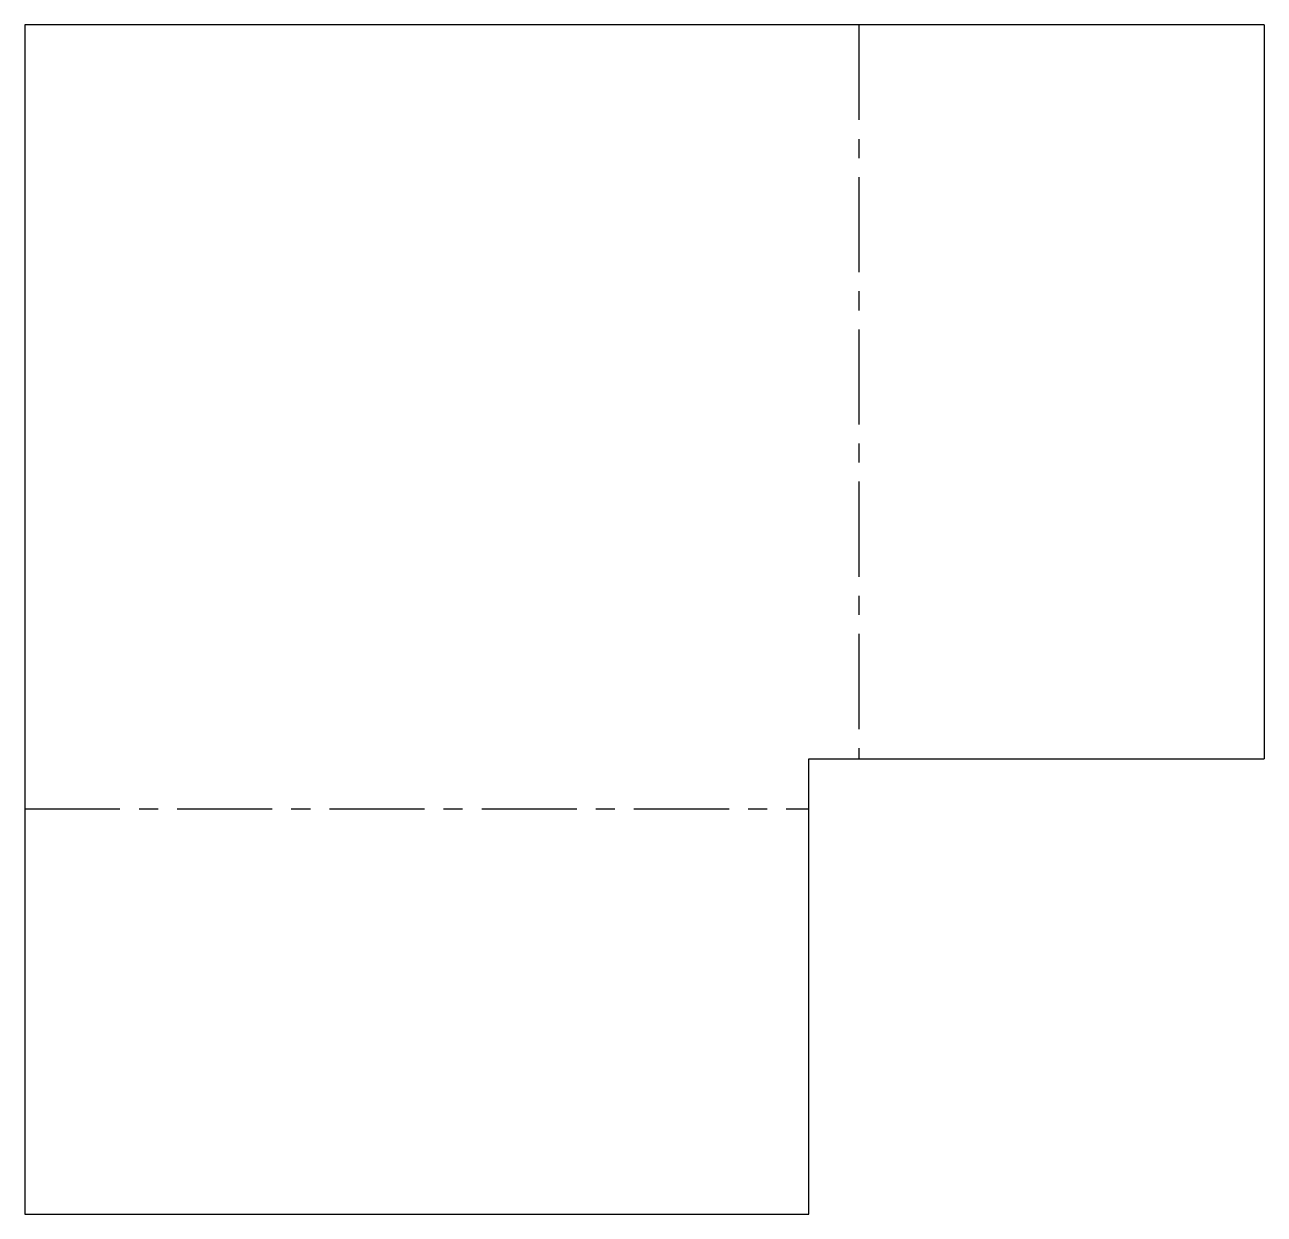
# Model space of a CAD drawing. Extents: x 0 to 195, y -56 to 131.
import ezdxf

# ---------------------------------------------------------------- set-up
doc = ezdxf.new("R2010")
doc.units = 0
doc.header["$MEASUREMENT"] = 0
doc.linetypes.add('AXES', pattern=[24, 15, -3, 3, -3])
doc.layers.get('0').update_dxf_attribs({"linetype": 'CONTINUOUS'})

msp = doc.modelspace()

# ---------------------------------------------------------------- linework, layer by layer
at = {"color": 7}
for p, q in [((195.316831, 131.443631), (0, 131.443631)), ((0, 131.443631), (0, -56)), ((195.316831, 131.443631), (195.316831, 15.767579)), ((123.549252, -56), (123.549252, 15.767579)), ((123.549252, 15.767579), (195.316831, 15.767579)), ((0, -56), (123.549252, -56))]:
    msp.add_line(p, q, dxfattribs=at)
at = {"color": 1, "linetype": 'AXES'}
for p, q in [((131.433041, 131.443631), (131.433041, 15.767579)), ((0, 7.88379), (123.549252, 7.88379))]:
    msp.add_line(p, q, dxfattribs=at)

doc.saveas('drawing.dxf')
